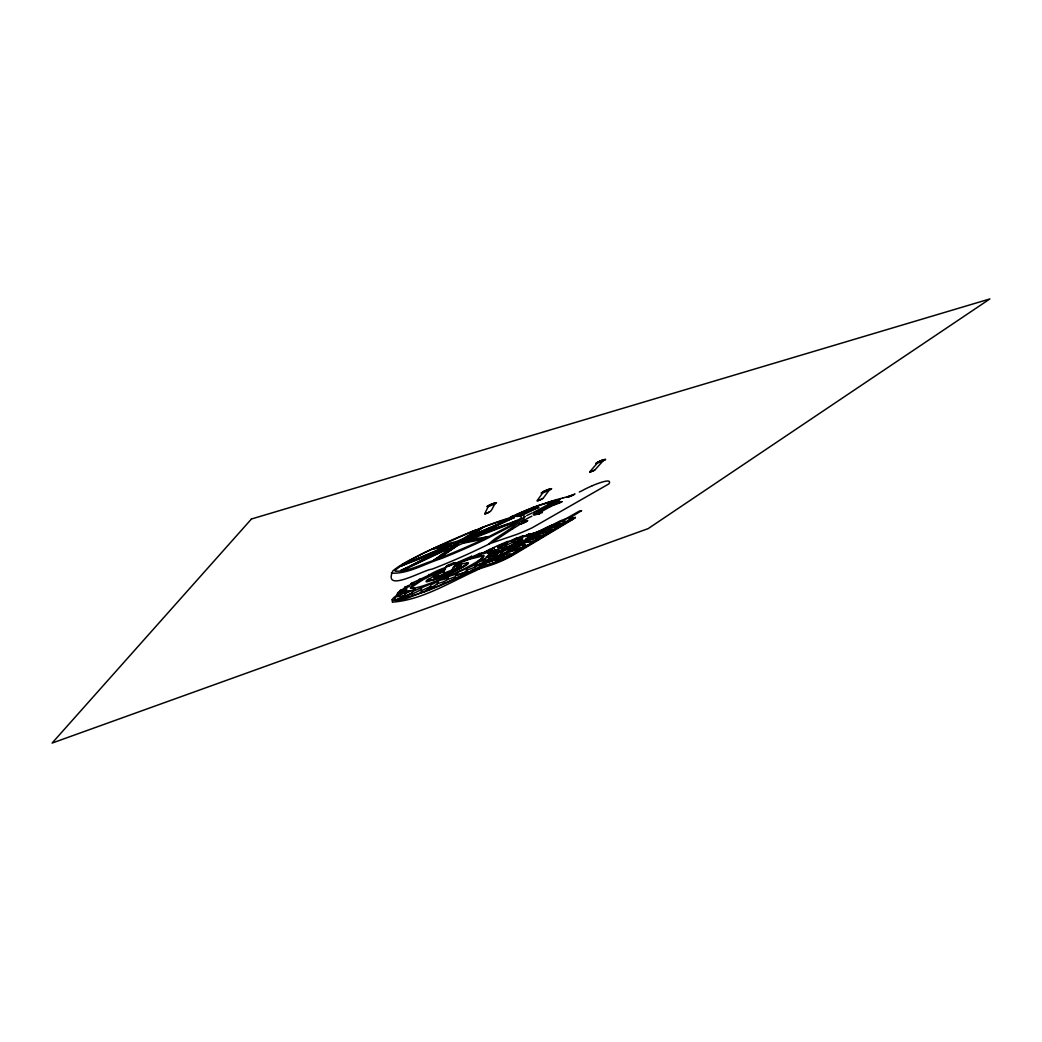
<?xml version="1.0" encoding="UTF-8"?>
<svg xmlns="http://www.w3.org/2000/svg" width="1042" height="1042" viewBox="0 0 1042 1042"><rect width="100%" height="100%" fill="white"/><g stroke="black" fill="none" stroke-linecap="round" stroke-linejoin="round"><path stroke-width="1.5" d="M561.951 501.697L561.273 502.179A6.513 1.042 -25.1 0 0 560.661 502.088L552.872 503.221A8.557 1.381 -25 0 0 552.078 503.377M397.497 595.464C394.814 590.436 412.111 587.493 405.325 589.16M592.403 485.676A9.026 1.459 -25.4 0 0 593.992 484.986C596.024 484.217 613.061 477.197 608.971 483.84L532.149 527.799A34.894 5.457 -24.9 0 1 525.481 530.821L523.175 531.811A43.608 6.864 -24.9 0 1 516.467 534.507L491.225 543.129A6.786 1.042 -24.6 0 0 489.571 543.82L471.44 552.468A122.435 20.488 -24.5 0 1 431.818 569.245C424.875 569.14 382.049 594.383 392.925 570.795C401.952 563.501 412.671 558.629 422.961 553.445M397.666 594.266L397.614 596.74L400.232 595.79M405.156 595.386L398.044 599.424L405.117 595.724M428.783 575.223C433.12 572.449 439.711 569.401 445.247 567.682M399.841 591.765L399.881 590.645M397.64 592.976C414.039 587.037 398.825 592.416 398.2 594.148C422.935 581.84 384.798 602.602 405.195 594.878M400.415 598.837L398.982 599.293M392.378 601.872L392.313 599.723M404.413 588.496L404.504 587.454M405.104 595.985L405.338 593.445M408.164 591.674L409.727 590.619M410.978 584.588L411.121 583.546M605.545 459.444L603.11 460.811A11.84 2.045 -25.5 0 1 597.274 463.13L595.803 463.456M412.15 593.953L412.567 591.348M413.296 590.775L415.25 589.225M413.921 583.077L411.186 583.468L428.77 575.262M427.611 580.472L433.368 579.769A20.553 3.087 -24.3 0 0 437.601 578.323L444.582 575.588A33.539 5.08 -24.4 0 0 450.808 572.866L453.361 571.485M518.46 515.725C524.595 514.162 526.549 516.376 521.938 521.234A4.35 0.69 -24.9 0 0 522.654 521.052L529.583 517.288A13.064 2.071 -24.9 0 1 531.694 516.298L531.85 516.233M420.955 590.918L421.593 588.248M570.052 520.088C563.904 522.159 572.11 519.684 569.922 518.174A18.248 2.696 -25 0 0 568.711 518.252L568.203 518.33A15.552 2.305 -25 0 0 562.901 519.854L561.534 520.375A10.902 1.615 -25 0 0 559.267 521.313L549.902 526.418A6.317 0.938 -25 0 0 547.91 527.89M503.781 553.862L502.101 554.057A6.617 0.964 -24.7 0 0 500.342 554.683L499.939 554.839A8.062 1.172 -24.7 0 0 497.451 555.907L490.131 559.632M428.562 575.418L428.809 574.468M425.709 590.931L430.724 586.659M435.309 576.591L438.63 574.09A15.304 2.292 -24.4 0 1 443.801 571.459M435.256 576.734L438.956 576.057A12.934 1.954 -24.4 0 0 441.639 575.132L445.26 573.725A20.983 3.178 -24.4 0 0 449.949 571.706L457.764 567.721M432.769 586.477L428.028 590.046L437.731 583.559L444.205 581.657M428.588 589.746L440.258 585.057A82.657 12.543 -24.4 0 0 451.342 580.212L464.901 573.751M475.1 564.79L458.988 571.784L455.523 574.376L449.31 576.187L444.309 579.326L439.893 580.199L432.43 584.21L431.375 583.663L430.58 586.464L431.323 587.05M495.354 560.804L499.86 557.874M445.546 566.874L446.523 566.835A5.132 0.781 -24.4 0 0 448.034 566.34L448.581 566.132A8.232 1.263 -24.4 0 0 452.215 564.569L452.502 564.438A5.796 0.886 -24.4 0 0 453.544 563.904C458.754 559.267 452.436 571.693 449.076 571.12A9.026 1.355 -24.4 0 1 447.213 571.941L445.468 572.644A4.963 0.742 -24.4 0 1 444.7 572.918L443.15 573.165L446.575 566.119A4.611 0.703 -24.4 0 1 447.878 565.415L449.323 564.699A7.203 1.107 -24.4 0 1 451.785 563.644L452.515 563.37A5.444 0.834 -24.4 0 1 453.062 563.175L453.478 563.032A4.507 0.69 -24.4 0 1 454.638 562.693L455.315 562.628M447.917 546.555L445.768 546.998A34.568 5.575 -24.3 0 0 439.75 549.447L409.324 562.38A58.912 9.365 -24.1 0 0 404.843 564.321L401.326 565.936L408.112 562.576M462.83 543.312L464.667 542.14L480.792 539.04A24.305 3.868 -24.5 0 1 481.912 539.001L482.72 539.261L462.83 543.312A32.484 5.379 -24.5 0 1 457.138 545.761L441.639 555.92A20.345 3.243 -24.4 0 0 440.597 556.819L439.906 557.731L457.138 545.761M501.228 558.681L496.826 560.674A6.617 0.951 -24.7 0 1 496.07 560.843L495.419 560.791L498.61 559.28A6.278 0.899 -24.6 0 1 499.6 559.046L498.128 560.244M437.353 583.767L438.408 580.915M446.666 549.564L403.475 570L407.448 567.786A50.615 7.984 -24.2 0 1 410.431 566.236L441.261 550.502A37.121 5.939 -24.4 0 1 447.239 547.558L448.281 547.063L446.041 549.46A5.796 0.951 -24.4 0 0 446.328 549.577L446.666 549.564A17.362 2.852 -24.4 0 0 449.271 548.73M480.453 539.066L467.663 540.303A32.875 5.301 -24.3 0 0 465.032 540.681L462.661 541.475A25.724 4.272 -24.5 0 1 458.793 543.143L456.37 545.213A6.955 1.133 -24.4 0 1 456.057 545.617M458.076 567.721L460.212 565.728L457.542 565.988A15.148 2.266 -24.4 0 0 453.218 567.447M444.244 581.631L447.005 579.678L448.307 576.734M464.055 541.918L464.55 540.785M534.702 533.686L533.947 533.608A5.653 0.847 -24.9 0 0 532.436 534.051L535.875 532.775A20.254 3.061 -24.9 0 0 539.001 531.498L544.093 529.154A10.446 1.563 -24.9 0 0 546.555 527.864A8.089 1.211 -24.9 0 0 547.376 527.395L552.364 524.96M595.777 463.443L601.364 460.564A7.437 1.276 -25.5 0 1 602.914 460.043L604.894 459.717L603.214 460.173M454.403 543.859L458.767 541.436A12.335 2.019 -24.5 0 1 461.45 540.303L465.891 538.935L463.495 540.459A12.986 2.149 -24.5 0 1 456.696 543.338L453.57 544.119L457.373 541.84A12.699 2.071 -24.5 0 1 463.573 539.235L466.868 538.375L465.318 539.535M472 537.815L473.615 536.239A38.554 6.161 -24.5 0 1 479.515 534.077L508.757 523.944A55.057 8.636 -24.6 0 1 512.169 522.797L515.295 521.886L472.039 538.766M484.725 513.758L488.242 506.542M561.234 502.27L550.684 506.36A4.233 0.677 -25.1 0 1 549.981 506.594M447.057 579.652L455.159 576.812L458.102 572.305M496.474 502.674C493.374 503.95 492.801 510.684 489.232 512.169M471.114 557.353L471.7 556.272L470.997 557.366L480.128 553.276L479.45 554.591L478.083 555.073L480.154 553.367M438.213 546.659A11.449 1.915 -24.4 0 0 439.971 546.19L452.879 542.439A17.037 2.8 -24.4 0 1 455.51 541.801L457.985 540.954A24.982 4.051 -24.5 0 1 461.801 539.326L463.964 538.167A16.034 2.631 -24.6 0 1 466.074 536.773L475.868 530.834A7.007 1.172 -24.6 0 0 476.845 530.209L477.288 529.818M467.428 568.672L465.657 571.824L463.755 572.748M460.173 565.897L458.845 567.226M467.637 572.488L468.066 571.771L464.993 572.214M481.469 553.667L493.244 547.91M497.06 552.794L500.251 551.439A36.77 5.562 -24.7 0 0 506.777 548.509C507.975 547.949 529.557 537.933 519.502 539.118M475.035 567.056L477.015 563.839L475.386 563.592L483.384 560.283M486.419 552.507L487.239 551.205L494.286 548.183M489.063 550.293L489.779 549.173M482.876 562.745L485.038 559.437M541.501 537.151A8.531 1.237 -24.9 0 0 542.048 536.773L543.325 534.82L532.436 537.099A10.212 1.498 -24.8 0 0 529.167 538.44L527.968 538.988A5.392 0.795 -24.9 0 0 525.65 540.212L524.816 540.707M491.55 551.439L492.462 550.059M524.543 545.747L522.732 546.763M516.155 552.312L513.263 553.367L516.962 550.671A11.996 1.732 -24.7 0 0 516.806 550.502L516.103 550.384M483.931 565.936L485.806 563.162L498.18 558.733L487.747 562.133L493.7 559.645M488.815 559.072L491.108 555.699L486.38 556.962M494.559 551.452L495.536 549.889M477.47 565.051L488.581 561.013L493.504 557.262L496.578 556.324M501.111 545.187L498.988 546.529L500.577 546.19A6.083 0.925 -24.7 0 0 502.921 545.279A5.145 0.781 -24.7 0 0 504.719 544.432L506.36 543.325L504.146 543.885A6.526 0.99 -24.7 0 0 502.075 544.745L500.72 545.383A4.754 0.716 -24.7 0 0 499.392 546.06L497.568 547.845L499.483 547.428M498.193 546.881L500.056 546.581A6.851 1.042 -24.7 0 0 504.159 544.888L506.998 543.182L505.018 543.572M492.592 556.22C502.218 545.513 475.725 562.419 496.435 550.879M494.077 554.292L496.435 550.814L489.167 553.315L495.471 549.902L487.343 552.989M489.323 561.612L489.818 560.909M493.973 553.354L494.872 552.872A29.098 4.389 -24.7 0 0 504.771 548.795L505.422 548.496A19.811 2.97 -24.7 0 0 513.784 544.224L517.991 541.137M492.879 559.515L497.138 557.587M495.875 556.298L498.232 553.002C502.127 551.934 507.949 549.368 510.554 547.467M536.982 500.863L542.856 492.736M506.946 543.273L503.547 545.734A6.773 1.016 -24.7 0 1 499.405 547.454M511.27 554.461L509.825 553.745A21.009 3.009 -24.6 0 0 503.833 555.191M503.26 549.394C502.882 544.953 521.182 538.453 513.511 544.341M408.985 586.333L399.946 590.58M488.529 544.119L494.833 538.857L507.806 530.508M500.199 554.735L503.221 550.853M543.077 498.389L549.199 490.157M543.234 535.718L543.299 535.614A10.107 1.485 -24.9 0 0 545.917 534.377C548.535 530.248 537.998 534.325 535.94 535.028A10.472 1.537 -24.9 0 0 532.97 536.239L530.912 537.19A5.861 0.86 -24.9 0 0 530.078 537.633C513.498 543.833 550.697 527.578 527.07 536.565M533.257 514.644L534.637 512.833M521.26 521.169L507.91 530.443M512.859 542.074L513.263 541.54C523.358 533.999 519.684 541.58 514.774 542.726M516.337 538.44L507.675 542.27L507.506 541.423L509.812 541.358L516.689 537.946M535.393 513.836L536.786 512.013M515.855 539.808L516.506 538.388M464.628 542.218L464.667 542.14A4.259 0.69 -24.5 0 1 464.25 542.153M524.048 517.275L511.882 525.819L484.83 539.665A118.332 20.241 -24.5 0 1 474.957 544.237L464.719 548.808A145.125 25.242 -24.5 0 1 441.534 558.499C425.397 563.396 407.93 574.259 391.336 573.113M525.481 545.435A6.239 0.899 -24.8 0 0 525.806 544.901L525.389 544.653A14.901 2.162 -24.7 0 0 520.44 545.682L517.913 546.568A7.164 1.042 -24.8 0 0 516.585 547.102L506.125 552.442L510.788 548.092M505.305 546.607L506.165 545.487M510.867 548.952L512.924 546.321L518.812 544.198M512.755 540.941L520.14 538.206M520.896 537.555C527.434 534.39 517.874 536.969 517.861 538.297M512.612 528.828A37.03 5.952 -24.7 0 0 519.697 524.373L525.468 521.938M518.278 544.158L525.533 540.629M550.567 505.644L552.091 503.768M503.989 557.327L514.097 553.536M522.485 539.613L522.498 538.545L519.75 538.805M523.345 541.045L530.482 537.529M528.034 535.38L528.997 534.09M527.421 536.487L532.579 533.504L524.894 536.63M510.007 517.561L513.667 515.868A32.94 5.314 -24.8 0 0 509.916 517.744L509.825 517.796M532.853 535.419L527.812 537.242L534.494 533.908M531.563 534.846L532.657 533.556M533.465 535.314L532.749 536.148A5.51 0.821 -24.9 0 1 536.526 533.934A5.536 0.821 -24.9 0 1 534.82 534.364L534.077 534.246M574.989 493.96L572.305 495.393A8.062 1.302 -25.2 0 1 568.411 496.956L566.666 497.347L568.528 496.252M589.694 471.909L597.274 463.143M543.546 530.43L542.96 530.261A5.158 0.768 -24.9 0 0 541.632 530.652L549.004 527.825A6.838 1.016 -25 0 1 550.957 527.005L554.839 525.689A15.109 2.227 -24.9 0 1 556.793 525.246L558.369 525.507L555.842 526.392A23.692 3.478 -24.9 0 0 553.081 526.9L546.19 529.258M467.116 563.553L466.113 564.647M603.084 460.825L594.995 469.89M504.185 557.21L512.364 554.5M472.221 535.848L474.279 534.78A30.322 4.884 -24.6 0 1 479.906 532.228L507.128 520.427A49.677 7.893 -24.7 0 1 511.088 518.76L514.318 517.496L481.821 532.892M565.572 522.042L565.897 521.3L564.751 521.065M506.542 552.885L507.389 552.221M572.292 519.671L572.553 519.515A11.358 1.68 -25.1 0 0 575.418 517.405L570.716 518.708M456.578 575.353L463.56 572.813M486.314 556.897L487.474 556.246M504.133 548.274L512.417 544.979M542.309 512.547L534.038 515.217M500.759 554.188L506.125 552.442M497.425 546.151L501.814 544.458M510.58 547.415L512.924 546.321M493.387 541.58L512.638 528.828M543.025 498.441L537.841 500.759M466.477 564.347L467.194 562.901L461.567 563.904M420.668 579.456L419.079 580.251M567.916 497.125L572.84 495.054M492.566 556.246L489.844 557.561M414 583.168L404.791 587.232M525.468 545.435L516.806 550.502M481.782 559.906L489.74 556.428M500.785 555.191L496.487 556.988L500.824 555.021M522.25 541.202L523.905 540.368M453.244 543.143L452.658 543.468A11.319 1.85 -24.4 0 0 450.027 544.875L446.888 546.229A34.529 5.575 -24.3 0 0 440.87 548.665L411.251 561.26A60.423 10.368 -24.2 0 1 406.419 563.279L405.39 563.683A12.035 2.006 -24.1 0 1 404.7 563.956L403.918 564.23M467.233 539.378L467.884 538.988A11.149 1.837 -24.5 0 0 470.398 537.646L472.417 536.708M545.956 534.351L545.461 534.728A8.596 1.25 -24.9 0 1 544.979 535.067L544.953 535.093M474.97 567.135L466.503 570.417M441.951 555.66L454.664 545.682A35.61 5.744 -24.6 0 1 456.409 544.38L456.826 544.093M476.962 563.891L475.256 564.725M451.746 546.803L438.617 557.105A28.629 4.637 -24.2 0 1 437.327 558.043L433.785 560.192L442.563 554.005M575.314 517.496L509.473 556.48A24.513 3.543 -24.7 0 1 503.025 559.476L500.147 560.713A29.749 4.324 -24.7 0 1 495.549 562.563L474.787 569.518A4.65 0.664 -24.5 0 0 473.407 570.104L459.978 576.695A81.836 12.387 -24.4 0 1 423.886 592.143M427.298 580.016L428.952 578.87M515.217 521.925L517.262 520.388L512.104 522.381M559.736 524.113L559.932 523.527A6.226 0.925 -25 0 0 558.72 523.683A6.604 0.977 -25 0 0 557.47 524.061L552.781 526.327M409.636 590.749L405.468 593.315M540.707 531.641L536.799 533.257L540.824 531.407M531.563 543.09L531.524 543.116A8.479 1.224 -24.8 0 0 532.058 542.739L533.23 540.837L522.185 543.169A10.72 1.563 -24.8 0 0 519.528 544.224L517.718 545.044A5.197 0.755 -24.8 0 0 515.425 546.242L513.849 547.18A5.21 0.768 -24.8 0 0 512.495 548.105M536.552 540.121A8.649 1.263 -24.9 0 0 537.086 539.743L538.31 537.815L527.343 540.121A10.485 1.537 -24.8 0 0 524.373 541.319L522.876 541.996A5.288 0.781 -24.8 0 0 520.57 543.208L519.007 544.132M412.658 591.244L415.211 589.368M546.477 534.181L546.399 534.22A8.74 1.276 -24.9 0 0 546.959 533.843L548.196 531.824L537.477 534.129A10.199 1.498 -24.9 0 0 534.194 535.471L532.996 536.018A5.471 0.808 -24.9 0 0 530.665 537.255L529.974 537.659M551.309 531.277L551.244 531.329A8.583 1.263 -24.9 0 0 551.791 530.951L553.094 528.906L542.439 531.186A9.977 1.472 -24.9 0 0 538.857 532.67L537.972 533.087A5.575 0.821 -24.9 0 0 535.614 534.325L534.116 535.21M487.422 552.911L492.358 550.15M558.343 525.038L566.301 522.25M519.02 549.394L520.388 548.053L518.538 547.988A16.828 2.423 -24.7 0 0 516.454 548.47L512.443 549.811A7.333 1.068 -24.7 0 0 511.44 550.215L507.806 551.96M470.971 535.953L482.798 527.578L480.896 528.489A9.821 1.628 -24.6 0 0 479.672 529.154L468.913 535.679A16.177 2.657 -24.6 0 0 466.829 537.06L467.103 537.268A15.057 2.462 -24.5 0 1 469.89 536.356L470.359 536.2A4.012 0.664 -24.6 0 0 471.57 535.705L472.99 535.028A30.257 4.884 -24.6 0 1 478.617 532.488L505.175 520.987A45.848 7.75 -24.8 0 0 509.59 519.046L510.619 518.564A5.119 0.847 -24.8 0 0 510.997 518.382L514.318 517.496M468.809 536.695L478.604 529.779M473.094 532.514L482.798 527.578M453.921 545.226L453.504 545.513A35.246 5.679 -24.6 0 0 451.746 546.803M465.813 564.699L463.924 566.132M524.894 536.5L528.906 534.103M555.946 528.515L557.366 526.484M550.997 506.243L541.15 511.791M488.594 559.919L488.685 559.189M490.964 555.816L489.922 556.35M554.605 529.323L554.709 529.245A8.596 1.263 -25 0 0 555.125 528.958L556.454 526.913L551.179 527.447A20.944 3.074 -24.9 0 0 549.577 527.903L549.473 527.929M493.009 555.829L498.232 553.002M482.72 562.875L481.352 563.54M527.174 521.13L527.708 520.648L525.767 521.078M465.305 565.051L463.208 566.561M484.83 559.606L483.566 560.218M488.581 561.013L490.456 559.254L483.527 561.768M512.82 540.772L517.249 538.362M493.27 547.727L507.037 541.645M521 537.385L523.501 535.744M478.252 560.948L479.854 559.854A19.186 2.866 -24.5 0 0 481.026 556.415L470.893 558.838A41.784 6.187 -24.4 0 0 465.709 560.609L464.354 561.091A42.891 6.343 -24.4 0 0 462.062 561.951L456.37 564.165A48.531 7.164 -24.4 0 0 454.312 564.998M466.021 565.337L458.975 569.31A29.124 4.389 -24.4 0 1 452.111 572.657L448.959 574.09A34.334 5.197 -24.4 0 1 439.62 577.971L427.025 581.814A11.775 1.758 -24.3 0 1 427.311 580.016M487.708 561.586L486.067 562.615M525.298 516.454L524.947 516.689A5.523 0.886 -24.9 0 0 524.556 516.949M459.769 567.187L455.68 569.518A18.574 2.8 -24.4 0 1 450.678 571.967L450.014 572.279A22.338 3.373 -24.4 0 1 441.925 575.653L434.332 577.932A7.581 1.133 -24.3 0 1 435.53 576.044M458.623 567.2L449.831 571.967A20.905 3.165 -24.4 0 1 445.155 573.999L441.534 575.392A12.895 1.941 -24.4 0 1 438.864 576.317L435.269 576.929M509.369 549.837L510.228 549.316A5.002 0.729 -24.8 0 1 511.961 548.392L516.337 546.633A16.008 2.318 -24.7 0 1 517.874 546.112L519.281 545.669A18.131 2.631 -24.7 0 1 519.971 545.474L521.638 545.044A18.73 2.709 -24.7 0 1 521.86 545.005M548.131 502.817L549.525 503.338A7.411 1.211 -25 0 1 548.431 504.445L548.965 504.211M483.775 553.393L487.07 551.348M604.829 459.756L603.995 460.017M513.302 544.484L513.237 544.536A12.738 1.902 -24.7 0 0 515.621 543.103L516.676 542.4A9.039 1.355 -24.7 0 0 517.835 541.371M518.929 524.504L527.109 521.182L525.663 521.964A7.971 1.263 -24.9 0 1 520.414 524.139L520.192 524.23M572.188 519.737L513.993 554.605A20.202 2.905 -24.7 0 1 491.238 565.011L479.216 568.906M499.574 558.043L502.361 556.845A6.2 0.886 -24.7 0 1 503.703 556.454L503.911 556.415M500.681 559.124L504.588 556.337A6.421 0.925 -24.7 0 0 503.911 556.415M569.505 518.161L581.462 510.697M515.621 550.397L516.897 549.394L515.777 549.394A9.847 1.42 -24.7 0 0 514.891 549.616L510.007 551.687M557.978 525.181L568.281 521.143M565.272 519.085L579.17 511.192A4.989 0.742 -25.2 0 1 581.488 510.697L581.54 510.775M517.21 520.427L516.598 520.7A8.492 1.381 -24.9 0 1 515.699 521.052L514.292 521.586A66.441 11.136 -25 0 1 508.991 523.475L480.557 533.335A38.267 6.122 -24.5 0 0 474.657 535.497L472.443 536.265M493.374 558.812L491.316 560.023L495.093 558.799M463.351 566.288L458.793 568.997M547.597 527.148L543.09 529.349M495.875 560.231L498.323 559.15A5.275 0.755 -24.6 0 1 499.183 558.877L499.392 558.812A7.255 1.042 -24.6 0 1 500.733 558.525L501.202 558.564M522.902 547.193L521.69 547.845M566.861 497.36L567.59 496.969A5.991 0.964 -25.2 0 1 569.687 495.992L574.416 494.338M524.556 545.578L523.253 546.568M549.564 489.597L550.684 489.206L549.629 489.258A7.62 1.302 -25.1 0 0 547.936 489.714L544.015 491.342A5.158 0.873 -25.1 0 0 543.129 491.811L544.64 491.108A6.408 1.094 -25.1 0 1 547.011 490.222A9.743 1.654 -25.1 0 1 550.046 489.558M488.086 505.865L487.669 506.099A6.812 1.198 -24.7 0 0 486.822 506.62L488.008 506.62A11.892 2.123 -24.7 0 0 494.325 504.015M462.583 566.744L454.416 571.185M487.89 505.982L488.789 505.487A4.376 0.768 -24.7 0 1 489.818 504.966L493.048 503.69A6.877 1.211 -24.7 0 1 494.742 503.312L495.406 503.299L494.312 503.677M488.542 559.28L483.814 561.325M550.58 489.271L551.661 488.607M550.489 489.519L549.004 490.248A11.84 2.032 -25.1 0 1 543.038 492.671L541.163 493.1L541.697 492.619A7.45 1.263 -25.1 0 1 542.504 492.137L542.895 491.928M597.222 462.479L598.616 461.749M546.542 527.864L548.678 527.161M513.042 544.64L508.04 547.232A25.36 3.816 -24.7 0 1 502.075 550.02M552.39 530.639L551.765 530.977M495.367 503.312L493.791 503.755A8.688 1.537 -24.7 0 0 492.006 504.224L488.789 505.487M532.162 507.858L534.676 506.777M495.692 551.947L500.368 550.671M495.21 550.489L503.169 547.662M546.972 528.815L548.691 527.968M489.076 512.247L488.998 512.286A3.907 0.677 -24.7 0 1 485.872 513.576L484.869 513.797M521.938 515.282L538.74 507.311L534.65 508.509M544.64 528.581L553.015 524.582M419.652 555.112L403.514 563.943L395.465 569.961A19.759 3.23 -24.2 0 0 395.205 571.211C408.685 571.641 421.723 564.061 434.514 560.192A133.402 23.119 -24.5 0 0 471.713 544.679M470.971 570.808L473.563 569.57A8.688 1.25 -24.5 0 1 475.256 568.854L495.797 561.964A25.685 3.725 -24.7 0 0 501.384 559.723L503.052 558.994A21.309 3.087 -24.7 0 0 509.408 556.024L573.712 517.887L570.599 518.916M540.225 511.283L548.222 506.816L550.059 504.719L539.131 510.684M448.347 565.181L446.38 566.418L447.278 566.353A4.507 0.69 -24.4 0 0 448.477 565.962L450.261 565.246A7.229 1.107 -24.4 0 0 451.785 564.556L454.586 562.914L453.348 563.084M441.183 545.839L438.239 546.646M457.894 569.258L452.033 572.305M469.16 571.732L467.936 572.292M419.9 554.839L431.987 549.082A108.173 16.88 -24.4 0 1 447.917 541.775L449.975 540.863A123.907 19.147 -24.4 0 1 472.352 531.433L475.712 530M509.759 517.822L511.896 516.65M479.307 568.88L478.512 569.271A17.167 2.436 -24.6 0 0 475.803 570.664C449.271 582.712 421.489 600.127 392.43 602.12M423.742 552.924L473.133 531.029M412.267 593.211L400.571 598.85M544.158 528.984L541.97 529.87A15.995 2.41 -24.9 0 1 532.566 533.66M425.383 591.009L424.328 591.465A61.973 9.287 -24.3 0 1 414.82 594.904L399.216 599.267M446.119 549.303L411.199 565.845M533.556 507.207L530.612 508.613A51.735 8.258 -24.8 0 0 520.388 512.872L515.79 514.878M446.054 546.555L432.183 549.238L434.332 548.405A17.31 2.866 -24.3 0 1 436.22 547.779L450.105 543.742A17.063 2.8 -24.3 0 1 452.723 543.103L453.205 543.012M482.329 539.535L488.516 536.578L482.029 537.841M520.726 515.373L535.627 508.353A18.951 3.061 -24.9 0 1 537.594 507.662L538.675 507.324M552.26 502.648L560.036 499.405L552.299 503.078A13.885 2.253 -25 0 0 549.785 502.257M536.461 533.986L537.346 533.569A9.977 1.472 -24.9 0 1 540.915 532.097L551.609 529.792L550.319 531.824A8.831 1.289 -24.9 0 1 549.772 532.215M403.567 569.987L400.923 570.443L407.162 567.486M507.506 519.971L511.466 518.095M477.653 534.364L506.464 520.713M471.713 544.692L478.174 541.749A108.094 18.43 -24.5 0 0 486.458 537.867L509.46 526.015L520.779 518.304A19.03 3.087 -24.8 0 0 521.443 517.34C521.834 514.735 515.23 517.262 516.923 516.168A4.923 0.808 -24.9 0 1 518.981 515.074L521.078 514.084A9.847 1.602 -24.9 0 1 525.207 512.299L535.08 508.561M539.118 514.149L540.225 513.224L535.549 514.11M542.947 529.557L542.322 529.857A18.001 2.709 -24.9 0 1 532.358 533.895M521.313 542.921L522.81 542.244A10.485 1.537 -24.8 0 1 525.767 541.045A16.607 2.423 -24.8 0 1 529.349 539.834M432.183 549.238L438.148 546.438M535.796 508.04L535.549 508.144A9.795 1.615 -25 0 1 533.791 508.848L523.892 512.586A9.873 1.615 -24.9 0 0 519.776 514.37L517.679 515.36A9.326 1.537 -24.9 0 1 515.621 516.259L515.256 516.415M598.264 461.984L602.992 460.225M522.602 536.93L528.867 534.116M511.7 516.558L512.69 516.155M528.294 536.747L527.812 537.242M406.614 595.464L412.332 592.82M521.808 548.926L516.975 550.71M413.453 589.876L405.598 593.432M448.412 547.011L450.313 546.229A14.875 2.462 -24.5 0 0 453.244 545.279L453.999 545.083M533.426 512.43L548.496 504.419M479.789 554.448L487.109 551.179M512.078 516.558L512.924 516.194M479.594 554.344L481.625 553.419M486.197 551.322L489.336 549.876M481.508 553.615L479.711 554.487M487.109 551.036L489.206 550.072M406.523 595.516L405.299 595.985M513.263 541.54L512.182 542.127L515.595 541.449M522.12 522.55L522.381 522.433A8.414 1.329 -24.9 0 1 525.754 521.078M444.7 569.088L423.169 579.547L411.798 587.089A17.805 2.67 -24.2 0 0 411.486 587.988L414.39 588.3M487.591 556.194L493.895 553.393M408.23 591.127L400.441 594.435M579.352 492.006L582.191 490.665A15.083 2.397 -25.3 0 1 584.822 489.232A16.828 2.683 -25.3 0 1 592.169 485.793M480.831 528.047L482.003 527.552M488.424 536.617L485.715 537.359A32.758 5.301 -24.8 0 1 483.28 537.724L470.463 538.961A32.615 5.262 -24.4 0 0 467.845 539.352M548.873 504.51L550.306 503.937M454.963 563.553L471.661 556.233M502.465 545.656L501.619 546.008M501.866 546.503L501.033 546.842M514.995 516.532L512.299 517.184M491.837 550.997L493.009 550.606M502.999 557.757L503.846 557.392L501.423 558.668M496.917 552.455L500.004 551.166A29.345 4.428 -24.7 0 0 505.24 548.808L518.161 541.241A9.378 1.394 -24.7 0 0 518.291 540.668M513.784 517.027L489.453 524.842A101.4 15.89 -24.4 0 0 479.19 528.737A9.365 1.563 -24.6 0 1 478.004 529.193L474.266 530.665M495.445 553.055L494.742 553.341M494.455 553.849L494.533 553.81A31.989 4.832 -24.7 0 0 501.293 550.971L518.682 541.658A9.912 1.472 -24.7 0 0 519.229 540.954L518.421 540.498M506.23 553.002L494.416 559.202L499.652 556.715A11.254 1.615 -24.7 0 1 501.046 556.168L503.82 555.191M475.907 565.65L481.274 563.579M514.032 515.516L514.852 515.217M560.427 502.114L550.84 505.748M410.066 562.055L442.173 549.642M508.027 524.191L472.391 537.88M401.274 565.975L437.887 551.817M433.785 560.192L440.349 557.652M519.619 549.043L520.661 548.626A11.553 1.68 -24.8 0 0 526.119 546.216L526.431 546.047A8.115 1.172 -24.8 0 0 527.89 545.292M569.323 519.984L571.329 519.32M423.886 592.13C413.895 594.695 402.342 602.263 392.3 599.905M519.098 543.143L517.119 544.08L518.773 544.132M421.242 589.759L412.306 593.953M483.228 562.211L489.258 560.023M475.399 566.483L485.754 562.732M487.278 561.495L487.982 561.299M516.689 538.714L517.627 538.219M515.595 552.104L517.613 551.439M517.353 538.48L518.877 537.776M546.203 503.039L549.46 501.918A60.788 9.612 -24.9 0 1 557.249 499.431L562.667 498.037M398.005 599.345L397.666 599.437A29.046 4.298 -24.2 0 1 394.749 598.759A28.538 4.207 -24.2 0 1 397.666 595.529M558.851 522.472L556.61 523.292A10.524 1.563 -25 0 0 554.331 524.217L547.923 527.083M567.317 496.669L566.444 496.969A18.925 3.087 -25.2 0 1 562.914 497.998M405.351 588.873L400.037 590.658M544.093 529.154L553.002 526.197M486.861 551.817L490.717 550.593M516.793 551.166L519.632 550.228M535.184 506.738L535.132 506.764A40.625 6.526 -24.9 0 1 540.316 505.031L548.274 502.726M523.058 536.37L523.944 536.096L522.863 536.617M523.449 536.435L524.647 535.862M523.683 536.356L525.35 535.653M404.7 587.441L408.881 586.281M412.723 591.361L431.375 583.663M528.554 534.728L530.508 534.246M485.077 513.758L485.507 513.628A6.2 1.081 -24.7 0 0 489.532 511.961M528.32 535.028L529.544 534.728M492.371 550.02L483.696 553.589M496.839 560.674L496.122 560.83M455.172 543.859L454.468 543.95M525.442 540.564L522.368 541.28M558.304 499.795L551.049 501.462A5.536 0.899 -25.1 0 0 547.532 502.752M421.046 590.944L430.528 586.451M589.941 471.961L590.475 471.805A6.291 1.068 -25.4 0 0 594.109 470.346L594.774 470.007L593.458 470.71A3.973 0.677 -25.4 0 1 590.658 471.818L589.785 471.974M400.923 570.443L401.769 570.091A10.159 1.667 -24.1 0 0 402.876 569.583L404.4 568.841A64.148 10.837 -24 0 0 409.988 566.053L440.011 550.736A37.291 5.978 -24.4 0 1 445.976 547.805L448.099 546.646M437.236 547.48L449.688 545.057M481.912 559.984L484.895 559.411M518.955 539.821L520.857 539.782L520.479 540.928A10.915 1.628 -24.8 0 1 518.056 542.713M460.798 573.647L465.839 572.879L457.516 574.793M398.995 598.733L398.122 598.85M561.899 501.632L553.25 502.895A8.714 1.407 -25 0 0 550.02 503.794M524.035 544.653L524.868 544.588M504.641 552.755L506.907 552.56M501.449 553.771L505.07 553.471M535.327 538.545L536.956 539.014L535.562 540.655A8.531 1.237 -24.8 0 1 535.015 541.032M481.938 552.989L482.98 552.976M419.392 579.17L420.734 579.313M493.14 547.897L494.312 548.105M537.294 511.622L540.147 513.172M542.348 512.443L539.209 510.723A12.804 2.058 -24.9 0 0 538.48 510.593M567.017 521.274A6.395 0.938 -25.1 0 1 566.34 521.782M517.627 545.07A5.314 0.781 -24.8 0 1 521.43 542.856M541.957 531.329A7.333 1.081 -25 0 1 547.076 528.906M510.02 549.434A6.278 0.912 -24.8 0 1 511.961 548.392M444.973 568.372A57.557 8.466 -24.3 0 0 437.275 571.876C430.906 574.181 390.346 595.62 422.739 585.969A39.127 5.913 -24.3 0 0 428.77 583.872L444.152 577.776A64.435 9.886 -24.4 0 0 451.16 574.715C470.098 567.369 509.238 544.002 460.616 561.885A57.323 8.427 -24.4 0 0 454.638 564.269M537.893 539.313A8.075 1.172 -24.9 0 1 537.073 539.743M532.931 542.283A7.945 1.159 -24.8 0 1 532.071 542.739M472.234 535.901A3.973 0.651 -24.5 0 1 472.365 535.927M535.419 506.686A39.752 6.382 -24.9 0 1 547.936 502.531M482.316 527.499A89.104 14.054 -24.5 0 1 512.534 517.014M492.723 560.505A5.757 0.834 -24.7 0 1 494.377 559.202M506.256 552.989A17.388 2.501 -24.7 0 1 511.114 551.361L512.143 551.062A19.472 2.8 -24.7 0 1 513.211 550.801A20.996 3.022 -24.7 0 1 516.103 550.384M549.355 526.601A11.501 1.719 -25 0 1 549.955 525.754M524.165 520.492A24.044 3.842 -24.7 0 1 522.12 522.55M515.438 514.982A52.113 8.31 -24.8 0 1 531.98 507.988M453.491 566.822A26.376 3.921 -24.4 0 1 461.606 563.891M444.035 570.86A26.115 3.881 -24.4 0 0 434.253 575.64L427.637 580.394L433.446 579.521A20.632 3.1 -24.3 0 0 437.692 578.076L444.687 575.327A33.683 5.106 -24.4 0 0 450.925 572.605M392.235 599.749A30.934 4.572 -24.2 0 1 397.575 594.748M513.042 553.51A5.562 0.795 -24.7 0 1 512.169 554.162M466.595 562.758A11.957 1.784 -24.4 0 1 466.087 565.311M544.015 491.342A7.255 1.237 -25.1 0 1 550.944 488.685M597.626 462.27A6.76 1.159 -25.5 0 1 605.467 459.379M483.058 564.79A47.294 7.007 -24.4 0 1 476.989 568.203M526.705 515.608A25.164 3.999 -24.9 0 1 532.267 512.964M513.81 547.18A5.119 0.755 -24.8 0 1 515.829 546.125L517.288 545.448A10.251 1.498 -24.8 0 1 520.557 544.132A16.516 2.397 -24.8 0 1 523.852 542.999A14.458 2.097 -24.8 0 1 529.557 541.645M489.844 504.953A6.812 1.198 -24.7 0 1 495.862 502.752M459.796 565.585A7.633 1.146 -24.4 0 1 459.874 567.161M529.401 539.795A14.419 2.097 -24.8 0 1 534.676 538.61M529.753 541.553A14.679 2.136 -24.8 0 1 530.261 541.593L531.876 542.048L530.508 543.677A8.505 1.237 -24.8 0 1 529.974 544.041M558.864 522.472A17.493 2.579 -25 0 1 564.686 521.091M524.881 540.681A5.601 0.821 -24.8 0 1 525.871 540.173L527.916 539.222A10.485 1.537 -24.8 0 1 530.886 538.024L541.801 535.731L540.538 537.672A8.662 1.263 -24.9 0 1 539.99 538.05M541.866 499.105A6.122 1.029 -25 0 1 537.867 500.733M251.461 518.994L52.1 743.076L648.137 528.633L989.9 298.924L251.461 518.994"/></g></svg>
